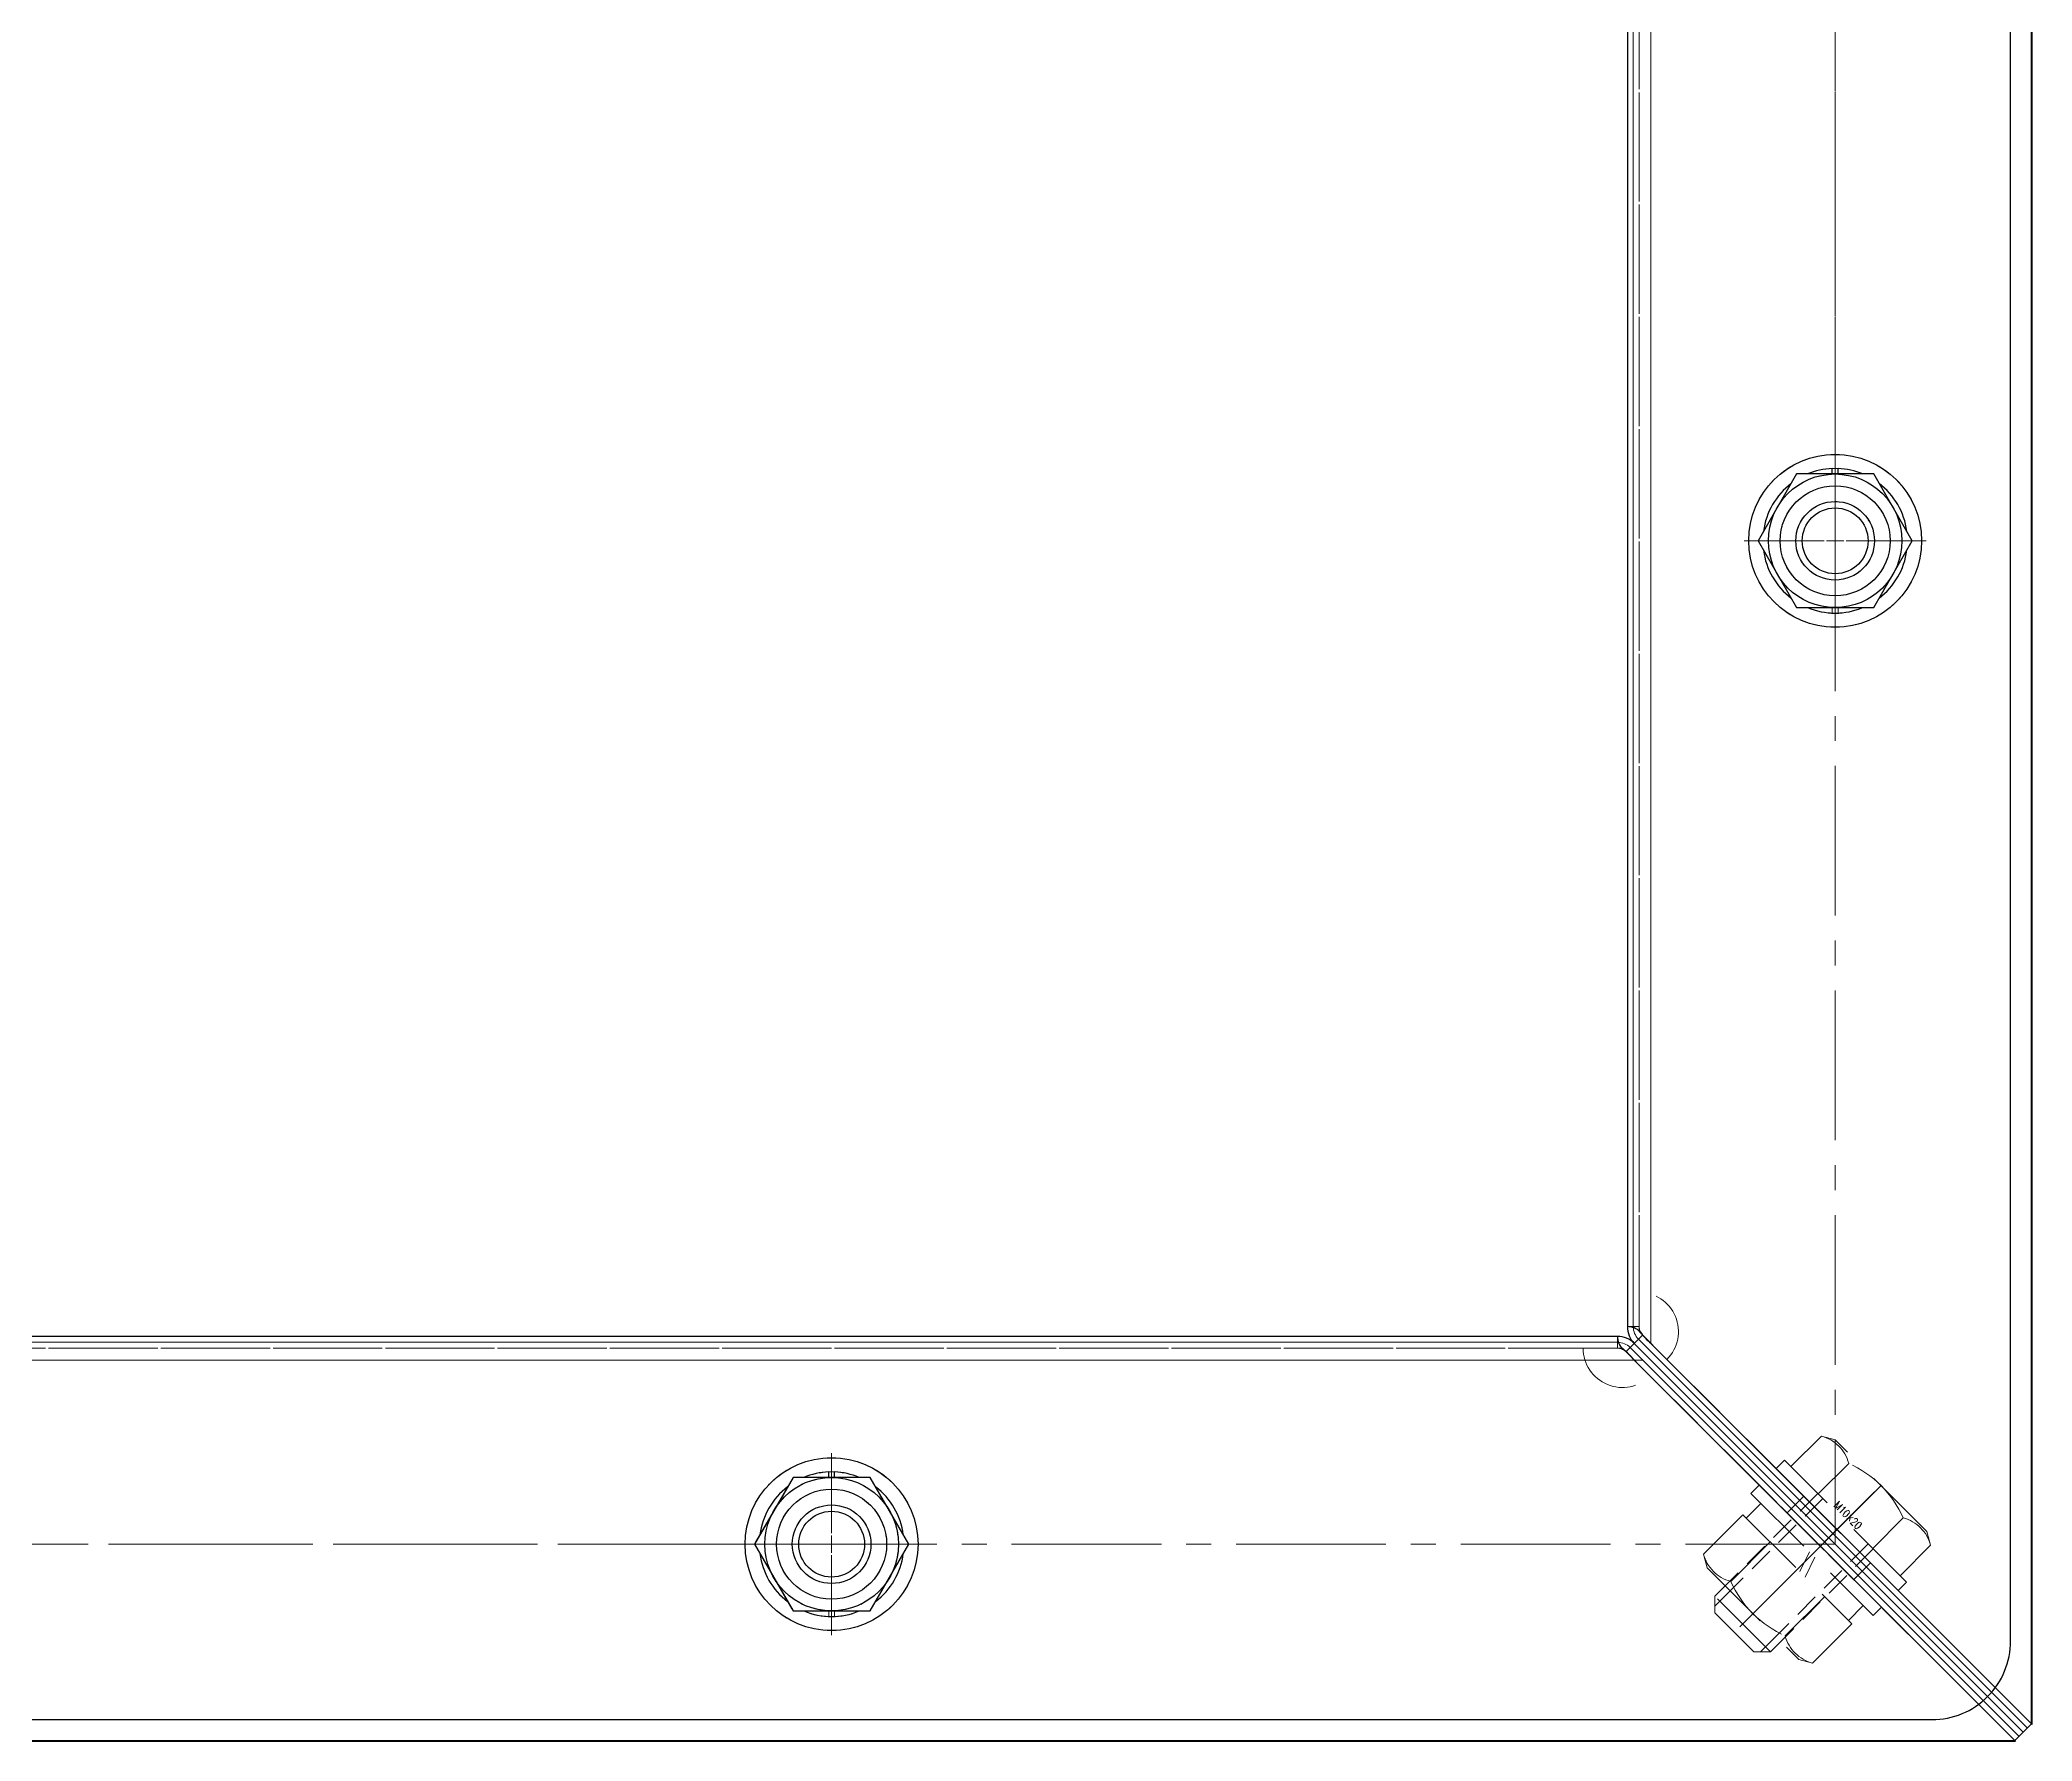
# Model space of a CAD drawing. Header units: millimetres. Extents: x 0 to 51411, y 0 to 16902.
# Drawn here: x 2623.6 to 2877, y 7998.1 to 8214.6 of the extents above; entities that cross this region are included whole.
import ezdxf

# ---------------------------------------------------------------- set-up
doc = ezdxf.new("R2010")
doc.units = ezdxf.units.MM
doc.linetypes.add('CENTER2', pattern=[28.575, 19.05, -3.175, 3.175, -3.175])
doc.linetypes.add('HIDDEN2', pattern=[4.7625, 3.175, -1.5875])
for name, color, linetype, lineweight in [('01_外形線', 7, 'Continuous', 25), ('03_かくれ線', 6, 'HIDDEN2', 13), ('04_中心線', 1, 'CENTER2', 9)]:
    doc.layers.add(name, color=color, linetype=linetype, lineweight=lineweight)
doc.layers.add('10_補助線', color=8, linetype='Continuous', lineweight=13, plot=False)
doc.styles.add('寸法用', font='simplex.shx', dxfattribs={"width": 0.8, "bigfont": '@extfont2.shx'})

# ---------------------------------------------------------------- blocks, each defined once
blk = doc.blocks.new('*U522')
at = {"layer": '04_中心線', "color": 0, "linetype": 'CENTER2', "transparency": 16777216}
for p, q in [((0, 1.4), (0, 10.5)), ((-10.5, 0), (-1.4, 0)), ((1.4, 0), (10.5, 0)), ((0, -10.5), (0, -1.4))]:
    blk.add_line(p, q, dxfattribs=at)
at = {"layer": '04_中心線', "color": 0, "linetype": 'Continuous', "transparency": 16777216}
for p, q in [((-0.7, 0), (0.7, 0)), ((0, -0.7), (0, 0.7))]:
    blk.add_line(p, q, dxfattribs=at)
blk = doc.blocks.new('*U540')
at = {"layer": '04_中心線', "color": 0, "linetype": 'CENTER2', "transparency": 16777216}
for p, q in [((0, 1.4), (0, 10.5)), ((-10.5, 0), (-1.4, 0)), ((0, -10.5), (0, -1.4)), ((1.4, 0), (10.5, 0))]:
    blk.add_line(p, q, dxfattribs=at)
at = {"layer": '04_中心線', "color": 0, "linetype": 'Continuous', "transparency": 16777216}
for p, q in [((0, -0.7), (0, 0.7)), ((-0.7, 0), (0.7, 0))]:
    blk.add_line(p, q, dxfattribs=at)
blk = doc.blocks.new('*U514')
at = {"layer": '04_中心線', "color": 0, "linetype": 'CENTER2', "transparency": 16777216}
for p, q in [((0, 2.2), (0, 11.59)), ((-11.59, 0), (-2.2, 0)), ((2.2, 0), (11.59, 0)), ((0, -11.59), (0, -2.2))]:
    blk.add_line(p, q, dxfattribs=at)
at = {"layer": '04_中心線', "color": 0, "linetype": 'Continuous', "transparency": 16777216}
for p, q in [((-1.1, 0), (1.1, 0)), ((0, -1.1), (0, 1.1))]:
    blk.add_line(p, q, dxfattribs=at)
blk = doc.blocks.new('*U515')
at = {"layer": '04_中心線', "color": 0, "linetype": 'CENTER2', "transparency": 16777216}
for p, q in [((0, 2.2), (0, 11.59)), ((-11.59, 0), (-2.2, 0)), ((2.2, 0), (11.59, 0)), ((0, -11.59), (0, -2.2))]:
    blk.add_line(p, q, dxfattribs=at)
at = {"layer": '04_中心線', "color": 0, "linetype": 'Continuous', "transparency": 16777216}
for p, q in [((-1.1, 0), (1.1, 0)), ((0, -1.1), (0, 1.1))]:
    blk.add_line(p, q, dxfattribs=at)
blk = doc.blocks.new('*U534')
at = {"layer": '04_中心線', "color": 0, "linetype": 'CENTER2', "transparency": 16777216}
for p, q in [((0, 1.4), (0, 10.5)), ((-10.5, 0), (-1.4, 0)), ((1.4, 0), (10.5, 0)), ((0, -10.5), (0, -1.4))]:
    blk.add_line(p, q, dxfattribs=at)
at = {"layer": '04_中心線', "color": 0, "linetype": 'Continuous', "transparency": 16777216}
for p, q in [((-0.7, 0), (0.7, 0)), ((0, -0.7), (0, 0.7))]:
    blk.add_line(p, q, dxfattribs=at)
blk = doc.blocks.new('*U569')
at = {"layer": '04_中心線', "color": 0, "linetype": 'CENTER2', "transparency": 16777216}
for p, q in [((0, 1.4), (0, 10.5)), ((-10.5, 0), (-1.4, 0)), ((1.4, 0), (10.5, 0)), ((0, -10.5), (0, -1.4))]:
    blk.add_line(p, q, dxfattribs=at)
at = {"layer": '04_中心線', "color": 0, "linetype": 'Continuous', "transparency": 16777216}
for p, q in [((-0.7, 0), (0.7, 0)), ((0, -0.7), (0, 0.7))]:
    blk.add_line(p, q, dxfattribs=at)
blk = doc.blocks.new('*U555')
at = {"layer": '04_中心線', "color": 0, "linetype": 'CENTER2', "transparency": 16777216}
for p, q in [((0, 2.2), (0, 11.59)), ((-11.59, 0), (-2.2, 0)), ((2.2, 0), (11.59, 0)), ((0, -11.59), (0, -2.2))]:
    blk.add_line(p, q, dxfattribs=at)
at = {"layer": '04_中心線', "color": 0, "linetype": 'Continuous', "transparency": 16777216}
for p, q in [((-1.1, 0), (1.1, 0)), ((0, -1.1), (0, 1.1))]:
    blk.add_line(p, q, dxfattribs=at)
blk = doc.blocks.new('*U521')
at = {"layer": '04_中心線', "color": 0, "linetype": 'CENTER2', "transparency": 16777216}
for p, q in [((0, 2.2), (0, 11.59)), ((-11.59, 0), (-2.2, 0)), ((2.2, 0), (11.59, 0)), ((0, -11.59), (0, -2.2))]:
    blk.add_line(p, q, dxfattribs=at)
at = {"layer": '04_中心線', "color": 0, "linetype": 'Continuous', "transparency": 16777216}
for p, q in [((-1.1, 0), (1.1, 0)), ((0, -1.1), (0, 1.1))]:
    blk.add_line(p, q, dxfattribs=at)

msp = doc.modelspace()

# ---------------------------------------------------------------- linework, layer by layer
at = {"layer": '01_外形線'}
for p, q in [((2876.972, 8000.308), (2876.972, 8901.424)), ((2825.535, 8850.866), (2825.535, 8050.866)), ((2824.292, 8049.623), (2024.292, 8049.623)), ((2875.911, 7999.247), (2826.414, 8048.745)), ((2875.911, 7999.247), (2826.414, 8048.745)), ((2876.972, 8000.308), (2828.535, 8048.745)), ((2828.535, 8048.745), (2876.972, 8000.308)), ((2874.851, 7998.186), (2826.414, 8046.623)), ((2874.851, 7998.186), (2826.414, 8046.623)), ((2875.911, 7999.247), (2876.972, 8000.308)), ((1973.734, 7998.186), (2874.851, 7998.186)), ((2875.911, 7999.247), (2874.851, 7998.186))]:
    msp.add_line(p, q, dxfattribs=at)
msp.add_lwpolyline([(1984.292, 8000.866), (2864.292, 8000.866, 0.4142136), (2874.292, 8010.866), (2874.292, 8900.866), (1974.292, 8900.866), (1974.292, 8010.866, 0.4142136)], format="xyb", close=True, dxfattribs=at)
for points in [[(2876.972, 8000.308), (2877.035, 8000.245), (2877.035, 8901.487), (2876.972, 8901.424)], [(2851.597, 8159.366), (2851.597, 8160.058)], [(2852.347, 8159.366), (2852.347, 8160.058)], [(2723.917, 8031.686), (2723.917, 8032.379)], [(2724.667, 8031.686), (2724.667, 8032.379)], [(1973.734, 7998.186), (1973.671, 7998.123), (2874.914, 7998.123), (2874.851, 7998.186)]]:
    msp.add_lwpolyline(points, dxfattribs=at)
for points in [[(2847.064, 8142.366), (2856.879, 8142.366), (2861.787, 8150.866), (2856.879, 8159.366), (2847.064, 8159.366), (2842.157, 8150.866)], [(2719.385, 8014.686), (2729.2, 8014.686), (2734.107, 8023.186), (2729.2, 8031.686), (2719.385, 8031.686), (2714.477, 8023.186)]]:
    msp.add_lwpolyline(points, close=True, dxfattribs=at)
for centre, radius in [((2851.972, 8150.866), 11), ((2851.972, 8150.866), 8.5), ((2851.972, 8150.866), 7), ((2851.972, 8150.866), 5), ((2851.972, 8150.866), 4.188), ((2724.292, 8023.186), 11), ((2724.292, 8023.186), 8.5), ((2724.292, 8023.186), 7), ((2724.292, 8023.186), 5), ((2724.292, 8023.186), 4.188)]:
    msp.add_circle(centre, radius, dxfattribs=at)
for centre, radius, start, end in [((2851.972, 8150.866), 9.2, 92.33607, 112.49498), ((2851.972, 8150.866), 9.2, 67.50502, 87.66393), ((2851.972, 8150.866), 9.2, 127.50502, 172.49498), ((2851.972, 8150.866), 9.2, 7.50502, 52.49498), ((2851.972, 8150.866), 9.2, 187.50502, 232.49498), ((2851.972, 8150.866), 9.2, 307.50502, 352.49498), ((2851.972, 8150.866), 9.2, 247.50502, 292.49498), ((2825.593, 8048.712), 2.155, 43.44471, 91.54875), ((2828.535, 8050.866), 3, 180, 225), ((2824.292, 8046.623), 3, 45, 90), ((2826.447, 8049.565), 2.155, 178.45125, 226.55529), ((2819.712, 8041.022), 8.734, 39.88575, 53.02791), ((2834.136, 8055.447), 8.734, 216.97209, 230.11425), ((2724.292, 8023.186), 9.2, 127.50502, 172.49498), ((2724.292, 8023.186), 9.2, 92.33607, 112.49498), ((2724.292, 8023.186), 9.2, 67.50502, 87.66393), ((2724.292, 8023.186), 9.2, 7.50502, 52.49498), ((2724.292, 8023.186), 9.2, 187.50502, 232.49498), ((2724.292, 8023.186), 9.2, 307.50502, 352.49498), ((2724.292, 8023.186), 9.2, 247.50502, 292.49498)]:
    msp.add_arc(centre, radius, start, end, dxfattribs=at)
at = {"layer": '03_かくれ線', "ltscale": 3}
for p, q in [((2827.035, 8850.866), (2827.035, 8050.866)), ((2824.292, 8048.123), (2024.292, 8048.123)), ((2846.344, 8033.057), (2850.23, 8036.944)), ((2850.23, 8036.944), (2851.976, 8036.476)), ((2863.643, 8024.809), (2851.976, 8036.476)), ((2845.506, 8033.895), (2844.445, 8032.835)), ((2844.445, 8032.835), (2860.001, 8017.278)), ((2861.062, 8018.339), (2845.506, 8033.895)), ((2849.814, 8029.587), (2853.7, 8033.474)), ((2842.324, 8030.713), (2841.263, 8029.653)), ((2857.88, 8015.157), (2842.324, 8030.713)), ((2842.536, 8028.38), (2840.662, 8026.506)), ((2841.263, 8029.653), (2856.819, 8014.096)), ((2840.227, 8026.941), (2835.209, 8021.923)), ((2840.227, 8026.941), (2854.108, 8013.06)), ((2856.754, 8022.647), (2860.64, 8026.534)), ((2843.697, 8023.471), (2838.679, 8018.453)), ((2841.51, 8014.344), (2850.102, 8022.935)), ((2860.224, 8019.177), (2864.111, 8023.064)), ((2864.111, 8023.064), (2863.643, 8024.809)), ((2835.209, 8021.923), (2835.677, 8020.177)), ((2835.677, 8020.177), (2847.344, 8008.51)), ((2848.688, 8022.228), (2847.457, 8019.711)), ((2849.395, 8021.521), (2848.164, 8019.004)), ((2837.975, 8017.879), (2836.667, 8016.571)), ((2860.001, 8017.278), (2861.062, 8018.339)), ((2838.611, 8017.243), (2836.667, 8015.298)), ((2836.667, 8016.571), (2836.667, 8014.45)), ((2843.738, 8009.5), (2836.667, 8016.571)), ((2850.637, 8016.531), (2845.619, 8011.513)), ((2853.673, 8013.495), (2855.547, 8015.369)), ((2856.819, 8014.096), (2857.88, 8015.157)), ((2841.617, 8009.5), (2836.667, 8014.45)), ((2854.108, 8013.06), (2849.09, 8008.042)), ((2844.41, 8011.445), (2842.465, 8009.5)), ((2845.046, 8010.808), (2843.738, 8009.5)), ((2843.738, 8009.5), (2841.617, 8009.5)), ((2849.09, 8008.042), (2847.344, 8008.51))]:
    msp.add_line(p, q, dxfattribs=at)
at = {"layer": '03_かくれ線'}
for p, q in [((2849.748, 8029.653), (2837.975, 8017.879)), ((2850.385, 8029.016), (2838.611, 8017.243)), ((2846.919, 8028.238), (2845.858, 8027.177)), ((2846.921, 8028.239), (2847.981, 8029.3)), ((2856.183, 8023.218), (2844.41, 8011.445)), ((2856.819, 8022.582), (2845.046, 8010.808)), ((2855.405, 8019.753), (2856.466, 8020.814)), ((2855.405, 8019.753), (2854.344, 8018.693))]:
    msp.add_line(p, q, dxfattribs=at)
at = {"layer": '03_かくれ線', "ltscale": 3}
for points in [[(2876.972, 8901.424), (2830.571, 8855.023, -0.6681786), (2827.035, 8846.487), (2827.035, 8055.245, -0.6681786), (2830.571, 8046.709), (2876.972, 8000.308)], [(2874.851, 7998.186), (2828.449, 8044.588, -0.6681786), (2819.914, 8048.123), (2028.671, 8048.123, -0.6681786), (2020.136, 8044.588), (1973.734, 7998.186)]]:
    msp.add_lwpolyline(points, format="xyb", dxfattribs=at)
for points in [[(2856.879, 8159.366), (2847.064, 8159.366), (2842.157, 8150.866), (2847.064, 8142.366), (2856.879, 8142.366), (2861.787, 8150.866)], [(2729.2, 8031.686), (2719.385, 8031.686), (2714.477, 8023.186), (2719.385, 8014.686), (2729.2, 8014.686), (2734.107, 8023.186)]]:
    msp.add_lwpolyline(points, close=True, dxfattribs=at)
for points in [[(2851.597, 8142.366), (2851.597, 8141.674)], [(2852.347, 8142.366), (2852.347, 8141.674)], [(2723.917, 8014.686), (2723.917, 8013.994)], [(2724.667, 8014.686), (2724.667, 8013.994)]]:
    msp.add_lwpolyline(points, dxfattribs=at)
for centre, radius in [((2851.972, 8150.866), 11), ((2851.972, 8150.866), 8.5), ((2851.972, 8150.866), 7), ((2851.972, 8150.866), 5), ((2851.972, 8150.866), 4.188), ((2724.292, 8023.186), 11), ((2724.292, 8023.186), 8.5), ((2724.292, 8023.186), 7), ((2724.292, 8023.186), 5), ((2724.292, 8023.186), 4.188)]:
    msp.add_circle(centre, radius, dxfattribs=at)
for centre, radius, start, end in [((2851.972, 8150.866), 9.2, 67.50502, 112.49498), ((2851.972, 8150.866), 9.2, 127.50502, 172.49498), ((2851.972, 8150.866), 9.2, 7.50502, 52.49498), ((2851.972, 8150.866), 9.2, 187.50502, 232.49498), ((2851.972, 8150.866), 9.2, 307.50502, 352.49498), ((2851.972, 8150.866), 9.2, 247.50502, 267.66393), ((2851.972, 8150.866), 9.2, 272.33607, 292.49498), ((2848.96, 8032.204), 4.907, 15.00001, 74.99999), ((2848.066, 8020.899), 13.779, 24.136, 65.864), ((2724.292, 8023.186), 9.2, 127.50502, 172.49498), ((2724.292, 8023.186), 9.2, 67.50502, 112.49498), ((2724.292, 8023.186), 9.2, 7.50502, 52.49498), ((2859.37, 8021.793), 4.907, 15.00001, 74.99999), ((2724.292, 8023.186), 9.2, 187.50502, 232.49498), ((2724.292, 8023.186), 9.2, 307.50502, 352.49498), ((2839.949, 8023.193), 4.907, 195.00001, 254.99999), ((2851.254, 8024.087), 13.779, 204.136, 245.864), ((2724.292, 8023.186), 9.2, 247.50502, 267.66393), ((2724.292, 8023.186), 9.2, 272.33607, 292.49498), ((2850.36, 8012.783), 4.907, 195.00001, 254.99999)]:
    msp.add_arc(centre, radius, start, end, dxfattribs=at)
at = {"layer": '03_かくれ線'}
for centre, start, end in [((2828.535, 8050.866), 180, 225), ((2824.292, 8046.623), 45, 90)]:
    msp.add_arc(centre, 1.5, start, end, dxfattribs=at)
at = {"layer": '04_中心線'}
for p, q in [((2851.972, 8150.866), (2851.972, 8750.866)), ((2851.972, 8750.866), (2851.972, 8023.186)), ((2857.809, 8030.643), (2839.142, 8011.975)), ((2845.329, 8018.162), (2855.935, 8028.769)), ((2856.996, 8029.829), (2846.389, 8019.223)), ((2851.972, 8023.186), (1996.613, 8023.186)), ((2124.292, 8023.186), (2724.292, 8023.186))]:
    msp.add_line(p, q, dxfattribs=at)
at = {"layer": '10_補助線'}
for p, q in [((2828.535, 8854.048), (2828.535, 8048.745)), ((2826.285, 8850.866), (2826.285, 8050.866)), ((2827.035, 8050.866), (2825.535, 8050.866)), ((2824.292, 8048.873), (2024.292, 8048.873)), ((2824.292, 8048.123), (2824.292, 8049.623)), ((2826.414, 8048.745), (2825.353, 8047.684)), ((2875.381, 7998.717), (2825.883, 8048.214)), ((2826.414, 8048.745), (2827.474, 8049.805)), ((2876.442, 7999.777), (2826.944, 8049.275)), ((2827.474, 8046.623), (2022.171, 8046.623)), ((2851.162, 8023.996), (2850.102, 8022.935))]:
    msp.add_line(p, q, dxfattribs=at)
for points in [[(2830.571, 8046.709), (2827.035, 8050.245), (2827.035, 8055.245)], [(2828.449, 8044.588), (2824.914, 8048.123), (2819.914, 8048.123)]]:
    msp.add_lwpolyline(points, dxfattribs=at)
for centre, start, end in [((2828.535, 8050.866), 180, 225), ((2824.292, 8046.623), 45, 90)]:
    msp.add_arc(centre, 2.25, start, end, dxfattribs=at)

# ---------------------------------------------------------------- block references
at = {"layer": '04_中心線', "linetype": 'CENTER2'}
for name, p in [('*U515', (2851.972, 8150.866)), ('*U514', (2724.292, 8023.186)), ('*U522', (2724.292, 8023.186))]:
    msp.add_blockref(name, p, dxfattribs=at)
for name, p, rotation in [('*U521', (2851.972, 8150.866), 180), ('*U540', (2851.972, 8150.866), 89.99999999999999), ('*U534', (2851.972, 8150.866), 180), ('*U555', (2724.292, 8023.186), 180), ('*U569', (2724.292, 8023.186), 180)]:
    msp.add_blockref(name, p, dxfattribs=dict(at, rotation=rotation))

# ---------------------------------------------------------------- texts
at = {"layer": '10_補助線', "style": '寸法用', "width": 0.8}
msp.add_text('M10×20', height=1, rotation=315, dxfattribs=at).set_placement((2851.721, 8028.033))

doc.saveas('drawing.dxf')
